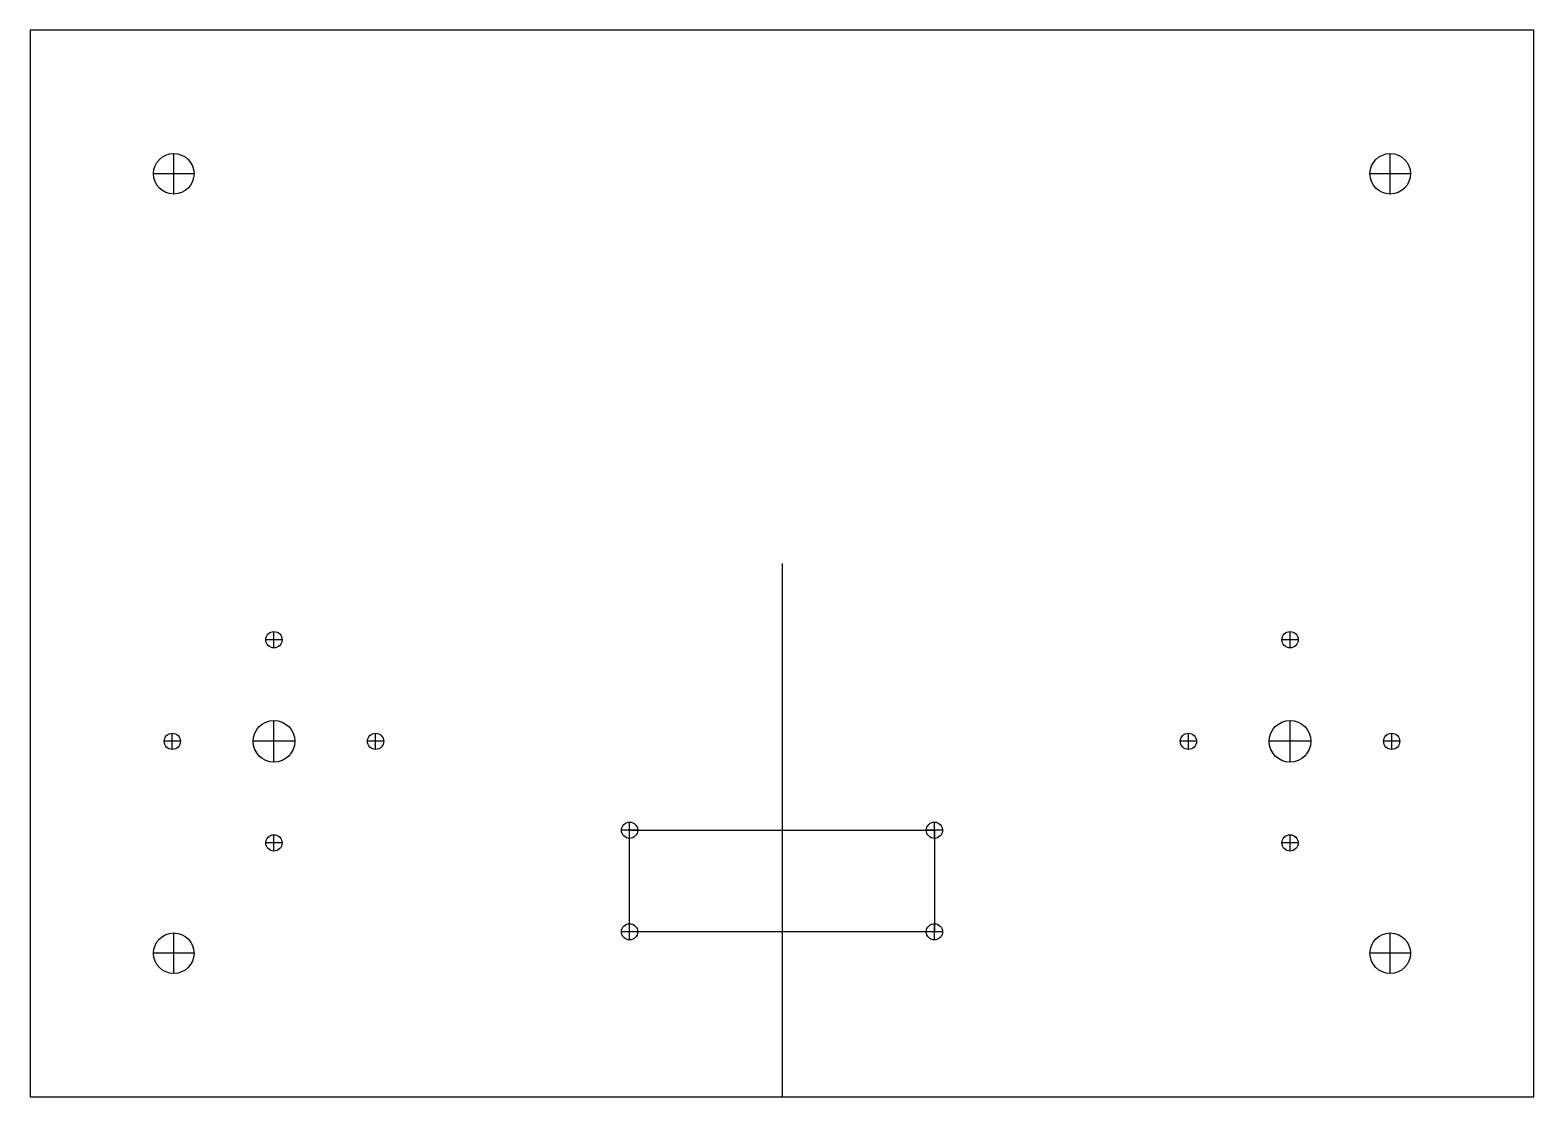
# Model space of a CAD drawing. Header units: millimetres. Extents: x -148 to 148, y -105 to 105.
import ezdxf

# ---------------------------------------------------------------- set-up
doc = ezdxf.new("R2010")
doc.units = ezdxf.units.MM
doc.layers.get('0').update_dxf_attribs({"linetype": 'CONTINUOUS'})

msp = doc.modelspace()

# ---------------------------------------------------------------- linework, layer by layer
for p, q in [((-119.72, 72.72), (-119.72, 80.72)), ((119.72, 72.72), (119.72, 80.72)), ((-115.72, 76.72), (-123.72, 76.72)), ((123.72, 76.72), (115.72, 76.72)), ((0, 0), (0, -105)), ((-100, -16.6), (-100, -13.4)), ((100, -16.6), (100, -13.4)), ((-98.4, -15), (-101.6, -15)), ((101.6, -15), (98.4, -15)), ((-100, -39.1), (-100, -30.9)), ((100, -39.1), (100, -30.9)), ((-118.4, -35), (-121.6, -35)), ((-120, -36.6), (-120, -33.4)), ((-96, -35), (-104.1, -35)), ((-95.9, -35), (-96, -35)), ((-78.4, -35), (-81.6, -35)), ((-80, -36.6), (-80, -33.4)), ((81.6, -35), (78.4, -35)), ((80, -36.6), (80, -33.4)), ((104.1, -35), (95.9, -35)), ((121.6, -35), (118.4, -35)), ((120, -36.6), (120, -33.4)), ((-28.4, -52.5), (-31.6, -52.5)), ((-30, -54.1), (-30, -50.9)), ((0, -52.5), (30, -52.5)), ((31.6, -52.5), (28.4, -52.5)), ((30, -54.1), (30, -50.9)), ((30, -52.5), (30, -72.5)), ((-98.4, -55), (-101.6, -55)), ((-100, -56.6), (-100, -53.4)), ((101.6, -55), (98.4, -55)), ((100, -56.6), (100, -53.4)), ((-30, -74.1), (-30, -70.9)), ((30, -74.1), (30, -70.9)), ((-119.72, -80.72), (-119.72, -72.72)), ((-28.4, -72.5), (-31.6, -72.5)), ((31.6, -72.5), (28.4, -72.5)), ((119.72, -80.72), (119.72, -72.72)), ((-115.72, -76.72), (-123.72, -76.72)), ((123.72, -76.72), (115.72, -76.72))]:
    msp.add_line(p, q)
for points in [[(-148, -105), (148, -105), (148, 105), (-148, 105)], [(30, -72.5), (-30, -72.5), (-30, -52.5), (30, -52.5)]]:
    msp.add_lwpolyline(points, close=True)
for centre, radius in [((-119.72, 76.72), 4), ((119.72, 76.72), 4), ((-100, -15), 1.6), ((100, -15), 1.6), ((-100, -35), 4.1), ((100, -35), 4.1), ((-120, -35), 1.6), ((-80, -35), 1.6), ((80, -35), 1.6), ((120, -35), 1.6), ((-30, -52.5), 1.6), ((30, -52.5), 1.6), ((-100, -55), 1.6), ((100, -55), 1.6), ((-30, -72.5), 1.6), ((30, -72.5), 1.6), ((-119.72, -76.72), 4), ((119.72, -76.72), 4)]:
    msp.add_circle(centre, radius)

doc.saveas('drawing.dxf')
